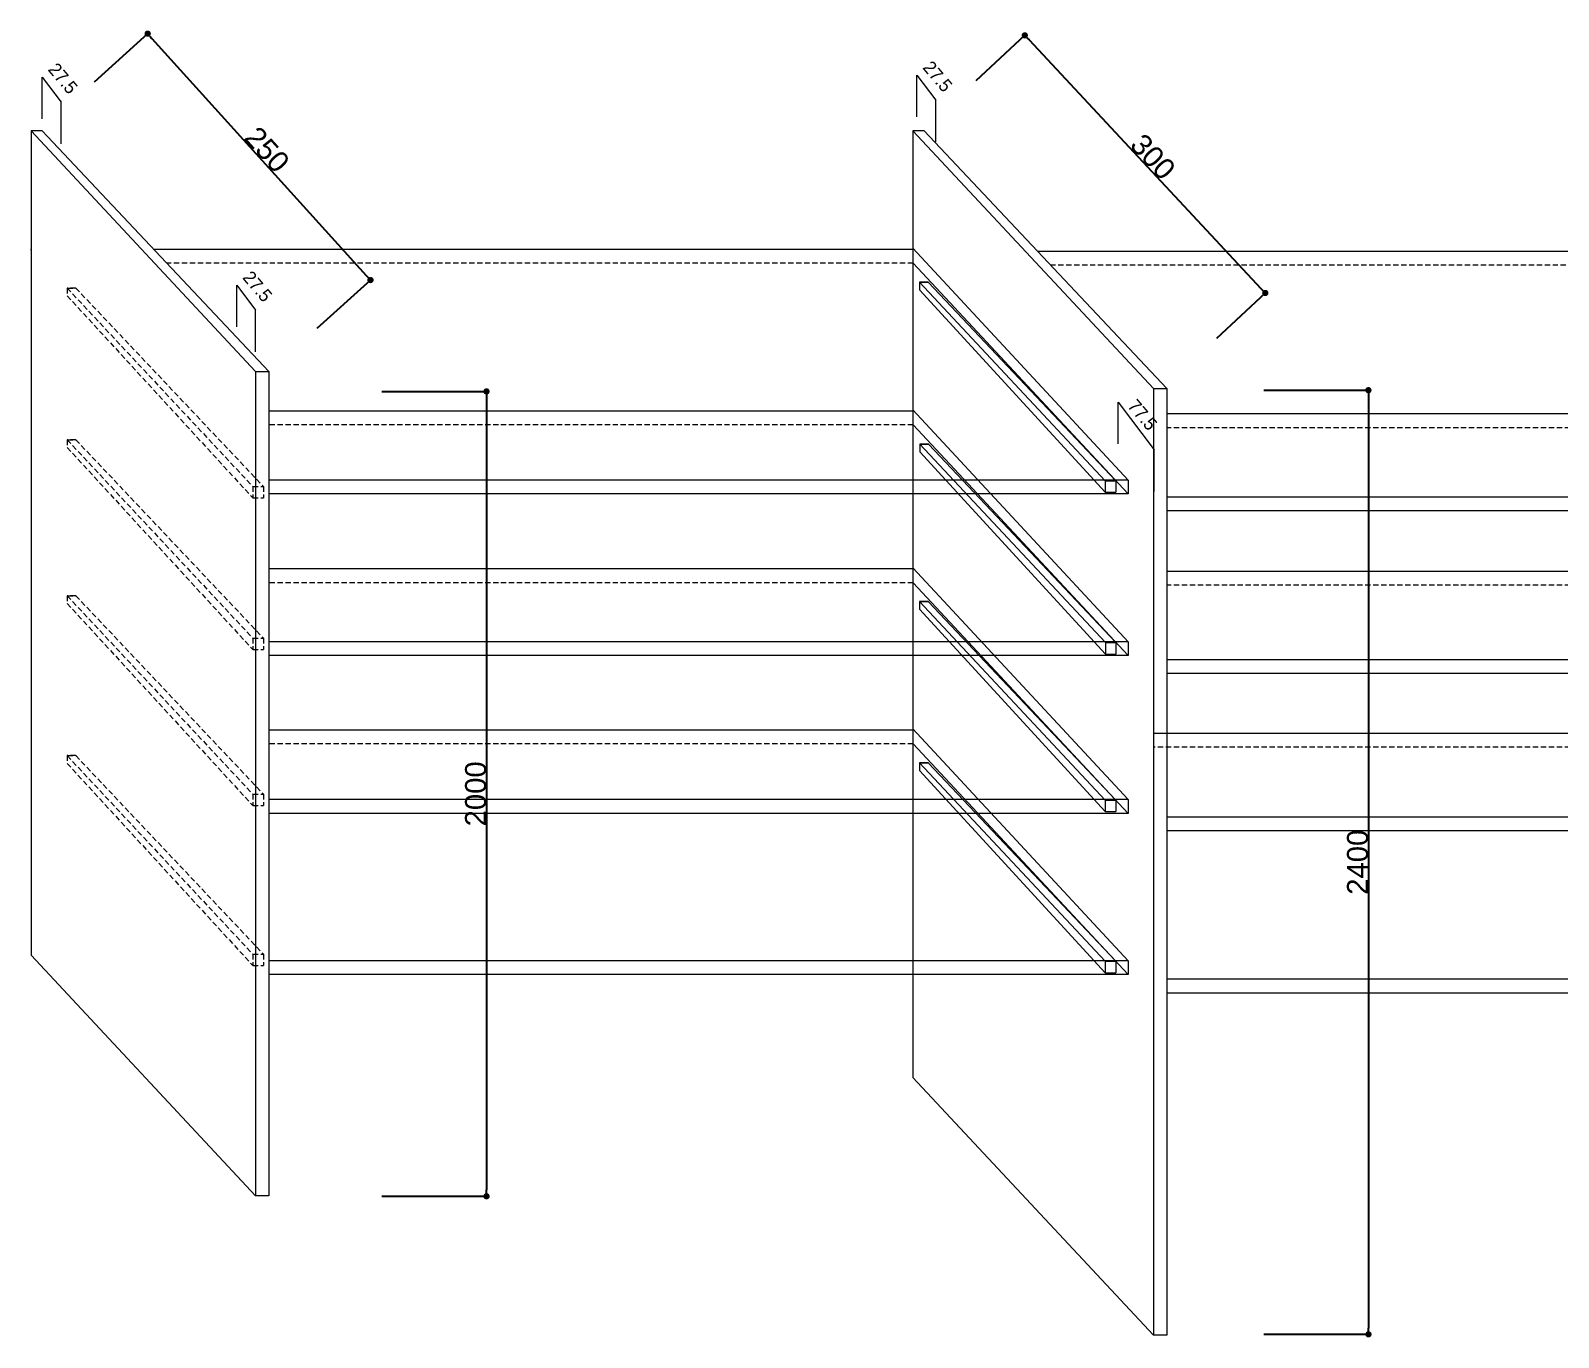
# Model space of a CAD drawing. Header units: millimetres. Extents: x 0 to 1313252738, y -131 to 560100888.
# Drawn here: x 1313000188 to 1313007486, y 560057280 to 560063524 of the extents above; entities that cross this region are included whole.
import ezdxf

# ---------------------------------------------------------------- set-up
doc = ezdxf.new("R2010")
doc.units = ezdxf.units.MM
doc.linetypes.add('DASHED', pattern=[19.05, 12.7, -6.35])
doc.layers.get('0').update_dxf_attribs({"lineweight": 0})
doc.layers.add('TOS_M1', color=7, linetype='Continuous', lineweight=9)
doc.layers.add('家具', color=7, linetype='Continuous', lineweight=0)
doc.styles.add('onnjuku', font='arial.ttf')
doc.dimstyles.new('onnjuku', dxfattribs={"dimtxt": 100, "dimasz": 30, "dimexe": 1.25, "dimexo": 0.625, "dimtad": 1, "dimdec": 0, "dimtxsty": 'onnjuku', "dimblk": 'DOT', "dimcen": 2.5, "dimadec": 0, "dimazin": 0, "dimtfac": 1, "dimtdec": 0, "dimtmove": 0, "dimatfit": 3, "dimfxl": 500, "dimfxlon": 1, "dimarcsym": 0})

# ---------------------------------------------------------------- blocks, each defined once
blk = doc.blocks.new('_Dot')
at = {"color": 0, "linetype": 'ByBlock', "lineweight": -2}
blk.add_line((-0.5, 0), (-1, 0), dxfattribs=at)
at = {"color": 0, "linetype": 'ByBlock', "const_width": 0.5}
blk.add_lwpolyline([(-0.25, 0, 1), (0.25, 0, 1)], format="xyb", close=True, dxfattribs=at)
blk = doc.blocks.new('*D376')
at = {"layer": 'Defpoints', "color": 0, "transparency": 16777216}
for p in [(1313004704.8, 560063284.2), (1313006085.4, 560062269.9), (1313005853.5, 560062053.4)]:
    blk.add_point(p, dxfattribs=at)
at = {"layer": 'TOS_M1', "color": 0, "lineweight": -2, "transparency": 16777216}
for p, q in [((1313004705.3, 560063284.6), (1313004937.7, 560063501.5)), ((1313004957.3, 560063478.7), (1313006065, 560062291.8)), ((1313005853.9, 560062053.8), (1313006086.3, 560062270.8))]:
    blk.add_line(p, q, dxfattribs=at)
at = {"layer": 'TOS_M1', "color": 0, "lineweight": -2, "transparency": 16777216, "xscale": 30, "yscale": 30, "zscale": 30}
for p, rotation in [((1313004936.8, 560063500.7), 133.023522767871), ((1313006085.4, 560062269.9), 313.023522767871)]:
    blk.add_blockref('_Dot', p, dxfattribs=dict(at, rotation=rotation))
at = {"layer": 'TOS_M1', "color": 0, "transparency": 16777216, "insert": (1313005548.9, 560062920.6), "char_height": 100, "width": 289.222, "attachment_point": 5, "rotation": 313.02352, "style": 'onnjuku'}
blk.add_mtext('300', dxfattribs=at)
blk = doc.blocks.new('*D377')
at = {"layer": 'Defpoints', "color": 0, "transparency": 16777216}
for p in [(1313005621.3, 560061805.5), (1313005621.3, 560057294.7), (1313006578.1, 560057294.7)]:
    blk.add_point(p, dxfattribs=at)
at = {"layer": 'TOS_M1', "color": 0, "lineweight": -2, "transparency": 16777216}
for p, q in [((1313006078.1, 560061805.5), (1313006579.4, 560061805.5)), ((1313006578.1, 560061775.5), (1313006578.1, 560057324.7)), ((1313006078.1, 560057294.7), (1313006579.4, 560057294.7))]:
    blk.add_line(p, q, dxfattribs=at)
at = {"layer": 'TOS_M1', "color": 0, "lineweight": -2, "transparency": 16777216, "xscale": 30, "yscale": 30, "zscale": 30}
for p, rotation in [((1313006578.1, 560061805.5), 90), ((1313006578.1, 560057294.7), 270)]:
    blk.add_blockref('_Dot', p, dxfattribs=dict(at, rotation=rotation))
at = {"layer": 'TOS_M1', "color": 0, "transparency": 16777216, "insert": (1313006526.5, 560059550.1), "char_height": 100, "attachment_point": 5, "rotation": 90, "style": 'onnjuku'}
blk.add_mtext('2400', dxfattribs=at)
blk = doc.blocks.new('*D378')
at = {"layer": 'Defpoints', "color": 0, "transparency": 16777216}
for p in [(1313000492.4, 560063278.1), (1313001811.7, 560062331.7), (1313001556.6, 560062101.1)]:
    blk.add_point(p, dxfattribs=at)
at = {"layer": 'TOS_M1', "color": 0, "lineweight": -2, "transparency": 16777216}
for p, q in [((1313000492.9, 560063278.6), (1313000748.4, 560063509.6)), ((1313000767.6, 560063486.5), (1313001791.5, 560062354)), ((1313001557, 560062101.5), (1313001812.6, 560062332.5))]:
    blk.add_line(p, q, dxfattribs=at)
at = {"layer": 'TOS_M1', "color": 0, "lineweight": -2, "transparency": 16777216, "xscale": 30, "yscale": 30, "zscale": 30}
for p, rotation in [((1313000747.5, 560063508.8), 132.1171530982254), ((1313001811.7, 560062331.7), 312.1171530982253)]:
    blk.add_blockref('_Dot', p, dxfattribs=dict(at, rotation=rotation))
at = {"layer": 'TOS_M1', "color": 0, "transparency": 16777216, "insert": (1313001317.9, 560062954.9), "char_height": 100, "width": 289.222, "attachment_point": 5, "rotation": 312.11715, "style": 'onnjuku'}
blk.add_mtext('250', dxfattribs=at)
blk = doc.blocks.new('*D379')
at = {"layer": 'Defpoints', "color": 0, "transparency": 16777216}
for p in [(1313001408.9, 560061799.5), (1313001408.9, 560057954.3), (1313002365.7, 560057954.3)]:
    blk.add_point(p, dxfattribs=at)
at = {"layer": 'TOS_M1', "color": 0, "lineweight": -2, "transparency": 16777216}
for p, q in [((1313001865.7, 560061799.5), (1313002366.9, 560061799.5)), ((1313002365.7, 560061769.5), (1313002365.7, 560057984.3)), ((1313001865.7, 560057954.3), (1313002366.9, 560057954.3))]:
    blk.add_line(p, q, dxfattribs=at)
at = {"layer": 'TOS_M1', "color": 0, "lineweight": -2, "transparency": 16777216, "xscale": 30, "yscale": 30, "zscale": 30}
for p, rotation in [((1313002365.7, 560061799.5), 90), ((1313002365.7, 560057954.3), 270)]:
    blk.add_blockref('_Dot', p, dxfattribs=dict(at, rotation=rotation))
at = {"layer": 'TOS_M1', "color": 0, "transparency": 16777216, "insert": (1313002314, 560059876.9), "char_height": 100, "attachment_point": 5, "rotation": 90, "style": 'onnjuku'}
blk.add_mtext('2000', dxfattribs=at)

msp = doc.modelspace()

# ---------------------------------------------------------------- linework, layer by layer
at = {"layer": '家具'}
for p, q in [((1313004421.517, 560063111.962), (1313004421.517, 560063311.016)), ((1313004421.517, 560063311.016), (1313004511.279, 560063190.741)), ((1313000243.728, 560063102.538), (1313000243.728, 560063301.592)), ((1313000243.728, 560063301.592), (1313000333.491, 560063181.317)), ((1313000333.491, 560062982.263), (1313000333.491, 560063181.317)), ((1313004511.279, 560062991.687), (1313004511.279, 560063190.741)), ((1313000190.303, 560063044.041), (1313000190.303, 560059105.945)), ((1313000190.303, 560063044.041), (1313001262.554, 560061895.138)), ((1313000243.488, 560063044.041), (1313000190.303, 560063044.041)), ((1313000243.488, 560063044.041), (1313001325.741, 560061895.138)), ((1313004402.746, 560063044.041), (1313004402.746, 560058521.091)), ((1313004402.746, 560063044.041), (1313005551.388, 560061813.286)), ((1313004455.93, 560063044.041), (1313004402.746, 560063044.041)), ((1313004455.93, 560063044.041), (1313005615.287, 560061813.286)), ((1313000190.303, 560062532.356), (1313000190.303, 560062477.867)), ((1313004402.746, 560062532.356), (1313004402.746, 560062477.867)), ((1313000187.972, 560062477.867), (1313000190.303, 560062477.867)), ((1313000187.972, 560062477.867), (1313000190.303, 560062475.37)), ((1313004402.746, 560062477.867), (1313000776.816, 560062477.867)), ((1313005430.975, 560061375.821), (1313004402.746, 560062483.611)), ((1313011102.303, 560062468.595), (1313004997.994, 560062468.595)), ((1313005430.975, 560061309.645), (1313004403.463, 560062411.692)), ((1313001172.769, 560062108.691), (1313001172.769, 560062307.745)), ((1313001172.769, 560062307.745), (1313001262.531, 560062187.47)), ((1313004434.44, 560062321.492), (1313005321.183, 560061372.952)), ((1313004434.44, 560062321.492), (1313004436.7, 560062321.492)), ((1313004434.44, 560062321.492), (1313004436.7, 560062321.492)), ((1313004475.845, 560062321.492), (1313004434.44, 560062321.492)), ((1313004434.44, 560062321.492), (1313004434.44, 560062284.469)), ((1313004436.7, 560062321.492), (1313004475.845, 560062321.492)), ((1313004475.845, 560062321.492), (1313005372.059, 560061372.952)), ((1313004434.44, 560062284.469), (1313005321.183, 560061318.464)), ((1313001262.531, 560061988.416), (1313001262.531, 560062187.47)), ((1313001262.554, 560061895.138), (1313001262.554, 560057957.042)), ((1313001262.554, 560061895.138), (1313001325.741, 560061895.138)), ((1313001325.741, 560061895.138), (1313001325.741, 560057957.042)), ((1313005551.388, 560061813.286), (1313005551.388, 560057290.336)), ((1313005551.388, 560061813.286), (1313005615.287, 560061813.286)), ((1313005615.287, 560061813.286), (1313005615.287, 560057290.336)), ((1313004402.746, 560061705.625), (1313001325.741, 560061705.625)), ((1313005430.975, 560060603.578), (1313004402.746, 560061711.368)), ((1313005383.218, 560061549.778), (1313005383.218, 560061748.832)), ((1313005383.218, 560061748.832), (1313005554.134, 560061519.817)), ((1313005430.975, 560060537.403), (1313004403.463, 560061639.449)), ((1313005074.739, 560061691.722), (1313005070.874, 560061691.722)), ((1313005427.903, 560061691.722), (1313005425.84, 560061691.722)), ((1313007693.344, 560061691.722), (1313005615.287, 560061691.722)), ((1313004434.792, 560061547.989), (1313005321.535, 560060599.449)), ((1313004434.792, 560061547.989), (1313004437.052, 560061547.989)), ((1313004434.792, 560061547.989), (1313004437.052, 560061547.989)), ((1313004476.197, 560061547.989), (1313004434.792, 560061547.989)), ((1313004434.792, 560061547.989), (1313004434.792, 560061510.966)), ((1313004434.792, 560061510.966), (1313005321.535, 560060544.961)), ((1313004437.052, 560061547.989), (1313004476.197, 560061547.989)), ((1313004476.197, 560061547.989), (1313005372.411, 560060599.449)), ((1313005554.134, 560061320.764), (1313005554.134, 560061519.817)), ((1313005430.975, 560061375.821), (1313001325.741, 560061375.821)), ((1313005321.183, 560061372.952), (1313005372.036, 560061372.952)), ((1313005321.183, 560061372.952), (1313005321.183, 560061318.464)), ((1313005372.036, 560061372.952), (1313005372.036, 560061318.464)), ((1313005430.975, 560061375.821), (1313005430.975, 560061309.645)), ((1313005430.975, 560061309.645), (1313001325.741, 560061309.645)), ((1313005321.183, 560061318.464), (1313005372.036, 560061318.464)), ((1313012250.946, 560061294.708), (1313005615.287, 560061294.708)), ((1313012250.946, 560061228.533), (1313005615.287, 560061228.533)), ((1313004402.723, 560060951.38), (1313001325.741, 560060951.38)), ((1313005430.952, 560059849.333), (1313004402.723, 560060957.123)), ((1313007693.344, 560060939.973), (1313005615.287, 560060939.973)), ((1313005430.952, 560059783.158), (1313004403.439, 560060885.204)), ((1313004433.703, 560060795.687), (1313005320.446, 560059847.147)), ((1313004433.703, 560060795.687), (1313004435.963, 560060795.687)), ((1313004433.703, 560060795.687), (1313004435.963, 560060795.687)), ((1313004475.108, 560060795.687), (1313004433.703, 560060795.687)), ((1313004433.703, 560060795.687), (1313004433.703, 560060758.664)), ((1313004433.703, 560060758.664), (1313005320.446, 560059792.659)), ((1313004435.963, 560060795.687), (1313004475.108, 560060795.687)), ((1313004475.108, 560060795.687), (1313005371.322, 560059847.147)), ((1313005430.975, 560060603.578), (1313001325.741, 560060603.578)), ((1313005430.975, 560060537.403), (1313001325.741, 560060537.403)), ((1313005321.535, 560060599.449), (1313005372.388, 560060599.449)), ((1313005321.535, 560060599.449), (1313005321.535, 560060544.961)), ((1313005321.535, 560060544.961), (1313005372.388, 560060544.961)), ((1313005372.388, 560060599.449), (1313005372.388, 560060544.961)), ((1313005430.975, 560060603.578), (1313005430.975, 560060537.403)), ((1313008812.743, 560060517.836), (1313005615.287, 560060517.836)), ((1313008788.912, 560060451.66), (1313005615.287, 560060451.66)), ((1313004402.723, 560060181.748), (1313001325.741, 560060181.748)), ((1313005430.952, 560059079.701), (1313004402.723, 560060187.491)), ((1313005430.952, 560059013.526), (1313004403.439, 560060115.572)), ((1313007693.344, 560060165.412), (1313005551.388, 560060165.412)), ((1313004433.703, 560060025.251), (1313005320.446, 560059076.711)), ((1313004433.703, 560060025.251), (1313004435.963, 560060025.251)), ((1313004433.703, 560060025.251), (1313004435.963, 560060025.251)), ((1313004475.108, 560060025.251), (1313004433.703, 560060025.251)), ((1313004433.703, 560060025.251), (1313004433.703, 560059988.227)), ((1313004435.963, 560060025.251), (1313004475.108, 560060025.251)), ((1313004475.108, 560060025.251), (1313005371.322, 560059076.711)), ((1313004433.703, 560059988.227), (1313005320.446, 560059022.222)), ((1313005430.952, 560059849.333), (1313001325.741, 560059849.333)), ((1313005320.446, 560059847.147), (1313005371.299, 560059847.147)), ((1313005320.446, 560059847.147), (1313005320.446, 560059792.659)), ((1313005371.299, 560059847.147), (1313005371.299, 560059792.659)), ((1313005430.952, 560059849.333), (1313005430.952, 560059783.158)), ((1313005430.952, 560059783.158), (1313001325.718, 560059783.158)), ((1313005320.446, 560059792.659), (1313005371.299, 560059792.659)), ((1313008811.796, 560059766.087), (1313005615.287, 560059766.087)), ((1313008788.912, 560059699.912), (1313005615.287, 560059699.912)), ((1313000190.303, 560059105.945), (1313001262.554, 560057957.042)), ((1313005430.952, 560059079.701), (1313001325.741, 560059079.701)), ((1313005320.446, 560059076.711), (1313005371.299, 560059076.711)), ((1313005320.446, 560059076.711), (1313005320.446, 560059022.222)), ((1313005371.299, 560059076.711), (1313005371.299, 560059022.222)), ((1313005430.952, 560059079.701), (1313005430.952, 560059013.526)), ((1313005430.952, 560059013.526), (1313001325.718, 560059013.526)), ((1313005320.446, 560059022.222), (1313005371.299, 560059022.222)), ((1313008788.912, 560058991.526), (1313005615.287, 560058991.526)), ((1313008788.912, 560058925.35), (1313005615.287, 560058925.35)), ((1313004402.746, 560058521.091), (1313005551.388, 560057290.336)), ((1313001326.453, 560057957.042), (1313001262.554, 560057957.042)), ((1313005615.287, 560057290.336), (1313005551.388, 560057290.336))]:
    msp.add_line(p, q, dxfattribs=at)
at = {"layer": '家具', "linetype": 'DASHED', "ltscale": 2}
for p, q in [((1313004403.463, 560062411.692), (1313000839.153, 560062411.692)), ((1313011103.02, 560062402.419), (1313005060.33, 560062402.419)), ((1313000362.902, 560062293.569), (1313001249.645, 560061345.029)), ((1313000362.902, 560062293.569), (1313000365.162, 560062293.569)), ((1313000362.902, 560062293.569), (1313000365.162, 560062293.569)), ((1313000404.308, 560062293.569), (1313000362.902, 560062293.569)), ((1313000362.902, 560062293.569), (1313000362.902, 560062256.545)), ((1313000365.162, 560062293.569), (1313000404.308, 560062293.569)), ((1313000404.308, 560062293.569), (1313001300.522, 560061345.029)), ((1313000362.902, 560062256.545), (1313001249.645, 560061290.54)), ((1313004403.463, 560061639.449), (1313001325.741, 560061639.449)), ((1313000362.902, 560061568.978), (1313001249.645, 560060620.439)), ((1313000362.902, 560061568.978), (1313000365.162, 560061568.978)), ((1313000362.902, 560061568.978), (1313000365.162, 560061568.978)), ((1313000404.308, 560061568.978), (1313000362.902, 560061568.978)), ((1313000362.902, 560061568.978), (1313000362.902, 560061531.955)), ((1313000365.162, 560061568.978), (1313000404.308, 560061568.978)), ((1313000404.308, 560061568.978), (1313001300.522, 560060620.439)), ((1313005136.439, 560061625.547), (1313005133.399, 560061625.547)), ((1313007693.344, 560061625.547), (1313005615.287, 560061625.547)), ((1313000362.902, 560061531.955), (1313001249.645, 560060565.95)), ((1313001249.645, 560061345.029), (1313001300.499, 560061345.029)), ((1313001249.645, 560061345.029), (1313001249.645, 560061290.54)), ((1313001300.499, 560061345.029), (1313001300.499, 560061290.54)), ((1313001249.645, 560061290.54), (1313001300.499, 560061290.54)), ((1313004403.439, 560060885.204), (1313001325.741, 560060885.204)), ((1313007693.344, 560060873.798), (1313005615.287, 560060873.798)), ((1313000362.902, 560060823.67), (1313001249.645, 560059875.13)), ((1313000362.902, 560060823.67), (1313000365.162, 560060823.67)), ((1313000362.902, 560060823.67), (1313000365.162, 560060823.67)), ((1313000404.308, 560060823.67), (1313000362.902, 560060823.67)), ((1313000362.902, 560060823.67), (1313000362.902, 560060786.646)), ((1313000362.902, 560060786.646), (1313001249.645, 560059820.641)), ((1313000365.162, 560060823.67), (1313000404.308, 560060823.67)), ((1313000404.308, 560060823.67), (1313001300.522, 560059875.13)), ((1313001249.645, 560060620.439), (1313001300.499, 560060620.439)), ((1313001249.645, 560060620.439), (1313001249.645, 560060565.95)), ((1313001300.499, 560060620.439), (1313001300.499, 560060565.95)), ((1313001249.645, 560060565.95), (1313001300.499, 560060565.95)), ((1313004403.439, 560060115.572), (1313001325.741, 560060115.572)), ((1313005136.25, 560060099.237), (1313005133.139, 560060099.237)), ((1313007693.344, 560060099.237), (1313005551.388, 560060099.237)), ((1313000362.902, 560060059.385), (1313001249.645, 560059110.846)), ((1313000362.902, 560060059.385), (1313000365.162, 560060059.385)), ((1313000362.902, 560060059.385), (1313000365.162, 560060059.385)), ((1313000404.308, 560060059.385), (1313000362.902, 560060059.385)), ((1313000362.902, 560060059.385), (1313000362.902, 560060022.362)), ((1313000365.162, 560060059.385), (1313000404.308, 560060059.385)), ((1313000404.308, 560060059.385), (1313001300.522, 560059110.846)), ((1313000362.902, 560060022.362), (1313001249.645, 560059056.357)), ((1313001249.645, 560059875.13), (1313001300.499, 560059875.13)), ((1313001249.645, 560059875.13), (1313001249.645, 560059820.641)), ((1313001249.645, 560059820.641), (1313001300.499, 560059820.641)), ((1313001300.499, 560059875.13), (1313001300.499, 560059820.641)), ((1313001249.645, 560059110.846), (1313001300.499, 560059110.846)), ((1313001249.645, 560059110.846), (1313001249.645, 560059056.357)), ((1313001300.499, 560059110.846), (1313001300.499, 560059056.357)), ((1313001249.645, 560059056.357), (1313001300.499, 560059056.357))]:
    msp.add_line(p, q, dxfattribs=at)

# ---------------------------------------------------------------- texts
at = {"layer": '家具', "char_height": 62.3046, "attachment_point": 1, "rotation": 310.3062415, "style": 'onnjuku'}
for s, insert in [('{\\fMS PGothic|b0|i0|c128|p50;27.5}', (1313000315.644, 560063375.924)), ('{\\fMS PGothic|b0|i0|c128|p50;27.5}', (1313004493.432, 560063385.348)), ('{\\fMS PGothic|b0|i0|c128|p50;27.5}', (1313001244.684, 560062382.077)), ('{\\fMS PGothic|b0|i0|c128|p50;77.5}', (1313005471.82, 560061768.371))]:
    msp.add_mtext_dynamic_manual_height_columns(s, width=566.82075, gutter_width=311.523, heights=[0], dxfattribs=dict(at, insert=insert))

# ---------------------------------------------------------------- dimensions: what is measured, and where the dimension line sits
at = {"layer": 'TOS_M1'}
for p1, p2, distance, text, picture, middle in [((1313000492.392, 560063278.143), (1313001556.581, 560062101.092), 343.875, '250', '*D378', (1313001317.901, 560062954.897)), ((1313004704.835, 560063284.176), (1313005853.477, 560062053.421), 317.284, '300', '*D376', (1313005548.923, 560062920.567)), ((1313001408.903, 560061799.486), (1313001408.903, 560057954.339), 956.791, '2000', '*D379', (1313002314.012, 560059876.912)), ((1313005621.346, 560061805.518), (1313005621.346, 560057294.719), 956.791, '2400', '*D377', (1313006526.454, 560059550.119))]:
    dim = msp.add_aligned_dim(p1=p1, p2=p2, distance=distance, text=text, dimstyle='onnjuku', dxfattribs=at)
    dim.commit()
    dim.dimension.update_dxf_attribs({"geometry": picture, "text_midpoint": middle})

doc.saveas('drawing.dxf')
